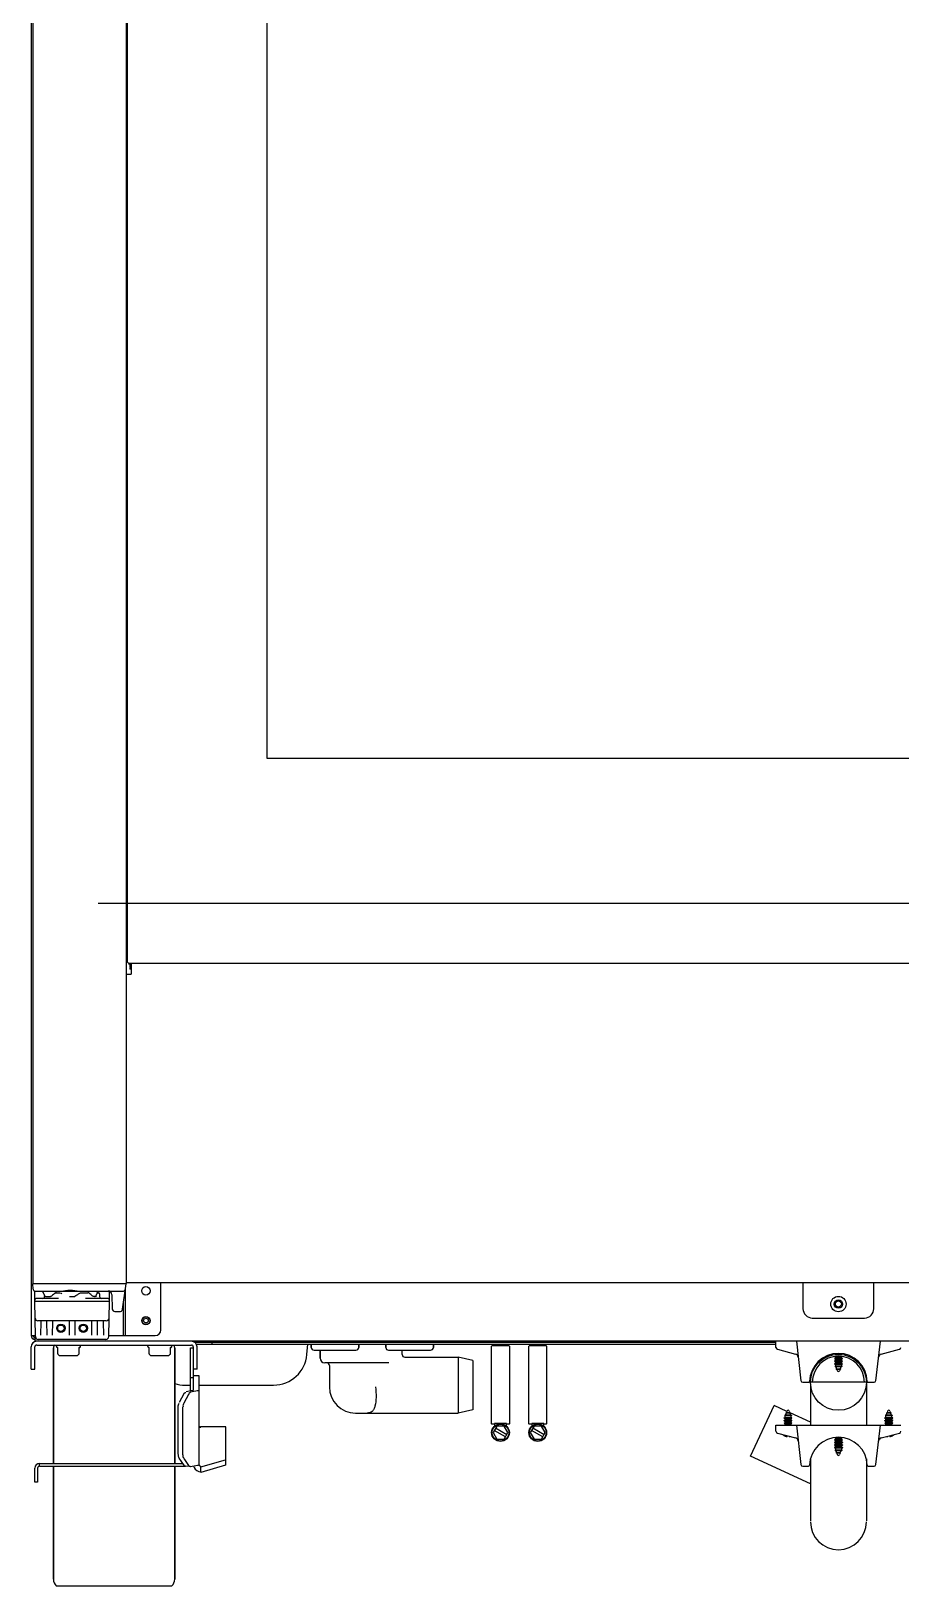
# Model space of a CAD drawing. Header units: millimetres. Extents: x 2355 to 9028, y 2010 to 7655.
# Drawn here: x 5884 to 6351, y 3891 to 4725 of the extents above; entities that cross this region are included whole.
import ezdxf

# ---------------------------------------------------------------- set-up
doc = ezdxf.new("R2010")
doc.units = ezdxf.units.MM
doc.header["$LTSCALE"] = 739.2
doc.layers.get('0').update_dxf_attribs({"linetype": 'CONTINUOUS'})
for name, color, linetype in [('02___PRT_ALL_AXES', 7, 'CONTINUOUS'), ('ASSI', 7, 'CONTINUOUS'), ('GEOM', 7, 'CONTINUOUS')]:
    doc.layers.add(name, color=color, linetype=linetype)

msp = doc.modelspace()

# ---------------------------------------------------------------- linework, layer by layer
at = {"color": 7, "linetype": 'Continuous'}
for p, q in [((5885.22, 5688.12), (5885.22, 4053.12)), ((5935.22, 5520.12), (5935.22, 4053.12)), ((6010.72, 5521.12), (6010.72, 4335.12)), ((6010.72, 4335.12), (6617.72, 4335.12)), ((5935.22, 4227.62), (5935.72, 4227.62)), ((5935.77, 4225.82), (5935.22, 4225.82)), ((5936.72, 4225.12), (5936.72, 4224.32)), ((5885.22, 4053.12), (5935.22, 4053.12)), ((5885.27, 4050.1), (5885.23, 4052.91)), ((5886.27, 4049.12), (5933.79, 4049.12)), ((5890.72, 4048.25), (5890.71, 4048.26)), ((5890.71, 4048.26), (5890.72, 4048.23)), ((5890.72, 4048.23), (5890.77, 4048.13)), ((5890.77, 4048.13), (5890.84, 4047.96)), ((5890.84, 4047.97), (5890.87, 4047.86)), ((5890.87, 4047.86), (5890.98, 4047.56)), ((5890.98, 4047.56), (5891.16, 4047.13)), ((5891.16, 4047.13), (5891.3, 4046.82)), ((5891.3, 4046.82), (5891.51, 4046.49)), ((5891.47, 4046.56), (5891.47, 4046.12)), ((5896.98, 4048.12), (5899.27, 4048.12)), ((5899.27, 4048.12), (5899.69, 4048.08)), ((5899.69, 4048.08), (5900.28, 4047.91)), ((5900.28, 4047.91), (5900.69, 4047.69)), ((5909.64, 4047.61), (5910.06, 4047.86)), ((5910.06, 4047.86), (5910.69, 4048.07)), ((5910.69, 4048.07), (5911.17, 4048.12)), ((5911.17, 4048.12), (5911.89, 4048.12)), ((5919.14, 4046.82), (5919.28, 4047.12)), ((5919.57, 4047.86), (5919.6, 4047.96)), ((5919.6, 4047.96), (5919.67, 4048.13)), ((5919.67, 4048.13), (5919.72, 4048.23)), ((5919.72, 4048.23), (5919.74, 4048.26)), ((5920.97, 4047.62), (5920.97, 4046.12)), ((5927.56, 4047.15), (5927.7, 4039.59)), ((5933.29, 4039.4), (5935.19, 4052.89)), ((6298.22, 4053.62), (6298.22, 4039.62)), ((6336.22, 4039.62), (6336.22, 4053.62)), ((5886.55, 4024.68), (5886.22, 4043.62)), ((5892.27, 4046.12), (5894.22, 4046.12)), ((5904.75, 4046.12), (5906.54, 4046.12)), ((5906.54, 4046.12), (5907.05, 4046.16)), ((5918.17, 4046.12), (5918.57, 4046.21)), ((5925.89, 4024.68), (5926.22, 4043.62)), ((5924.56, 4033.12), (5887.88, 4033.12)), ((5889.41, 4032.63), (5889.29, 4025.36)), ((5892.86, 4025.36), (5892.73, 4032.63)), ((5895.71, 4032.63), (5895.59, 4025.36)), ((5904.86, 4025.36), (5904.73, 4032.63)), ((5907.71, 4032.63), (5907.59, 4025.36)), ((5916.86, 4025.36), (5916.73, 4032.63)), ((5919.71, 4032.63), (5919.59, 4025.36)), ((5923.16, 4025.36), (5923.03, 4032.63)), ((5929.2, 4038.12), (5931.81, 4038.12)), ((6303.22, 4034.62), (6331.22, 4034.62)), ((5924.39, 4023.12), (5888.06, 4023.12)), ((5897.77, 4019.28), (5897.77, 4020.12)), ((5910.67, 4019.28), (5910.67, 4020.12)), ((5946.77, 4019.28), (5946.77, 4020.12)), ((5959.67, 4019.28), (5959.67, 4020.12)), ((6131.22, 3977.77), (6131.22, 4019.47)), ((6140.57, 4019.62), (6131.37, 4019.62)), ((6140.72, 4019.47), (6140.72, 3977.77)), ((6151.22, 3977.77), (6151.22, 4019.47)), ((6160.57, 4019.62), (6151.37, 4019.62)), ((6160.72, 4019.47), (6160.72, 3977.77)), ((6132.76, 3977.62), (6131.37, 3977.62)), ((6133.97, 3976.58), (6131.97, 3973.12)), ((6131.97, 3973.12), (6133.97, 3969.65)), ((6138.62, 3970.78), (6132.62, 3974.24)), ((6139.18, 3978), (6132.76, 3978)), ((6132.76, 3978), (6132.76, 3976.62)), ((6139.32, 3971.99), (6133.32, 3975.46)), ((6137.97, 3976.58), (6133.97, 3976.58)), ((6139.97, 3973.12), (6137.97, 3976.58)), ((6137.97, 3969.65), (6139.97, 3973.12)), ((6139.18, 3976.62), (6139.18, 3978)), ((6140.57, 3977.62), (6139.18, 3977.62)), ((6152.76, 3977.62), (6151.37, 3977.62)), ((6153.97, 3976.58), (6151.97, 3973.12)), ((6151.97, 3973.12), (6153.97, 3969.65)), ((6158.62, 3970.78), (6152.62, 3974.24)), ((6159.18, 3978), (6152.76, 3978)), ((6152.76, 3978), (6152.76, 3976.62)), ((6159.32, 3971.99), (6153.32, 3975.46)), ((6157.97, 3976.58), (6153.97, 3976.58)), ((6159.97, 3973.12), (6157.97, 3976.58)), ((6157.97, 3969.65), (6159.97, 3973.12)), ((6159.18, 3976.62), (6159.18, 3978)), ((6160.57, 3977.62), (6159.18, 3977.62)), ((6287.92, 3971.64), (6287.92, 3971.67)), ((6289.72, 3971.12), (6289.72, 3971.51)), ((6344.72, 3971.51), (6344.72, 3971.12)), ((6346.52, 3971.67), (6346.52, 3971.64)), ((6133.97, 3969.65), (6137.97, 3969.65)), ((6153.97, 3969.65), (6157.97, 3969.65)), ((6289.29, 3971.11), (6289.31, 3971.11)), ((6290.72, 3971.24), (6290.72, 3971.12)), ((6291.15, 3971.11), (6291.19, 3971.12)), ((6343.29, 3971.11), (6343.31, 3971.11)), ((6343.72, 3971.12), (6343.72, 3971.24)), ((6345.15, 3971.11), (6345.22, 3971.12))]:
    msp.add_line(p, q, dxfattribs=at)
at = {"color": 2}
msp.add_line((6705.72, 4257.12), (5920.22, 4257.12), dxfattribs=at)
at = {"linetype": 'Continuous'}
msp.add_line((5886.22, 4025.22), (5886.22, 4024.12), dxfattribs=at)
at = {"color": 7, "linetype": 'Continuous'}
for points in [[(5907.05, 4046.16), (5907.75, 4046.37), (5908.21, 4046.63)], [(5908.21, 4046.63), (5908.62, 4046.91), (5909.21, 4047.32), (5909.64, 4047.61)], [(5918.57, 4046.21), (5918.93, 4046.49), (5919.14, 4046.82)], [(5919.28, 4047.12), (5919.46, 4047.55), (5919.57, 4047.86)], [(5891.51, 4046.49), (5891.87, 4046.21), (5892.27, 4046.12)], [(5933.26, 4039.22), (5933.27, 4039.27), (5933.29, 4039.4)]]:
    msp.add_lwpolyline(points, dxfattribs=at)
for centre, radius in [((6135.97, 3973.12), 4.75), ((6135.97, 3973.12), 4.5), ((6155.97, 3973.12), 4.75), ((6155.97, 3973.12), 4.5)]:
    msp.add_circle(centre, radius, dxfattribs=at)
for centre, radius, start, end in [((5885.43, 4052.92), 0.2, 90.01942, 180.99966), ((5886.27, 4050.12), 1, 181, 270), ((5890.97, 4048.91), 0.5, 157.48891, 180), ((5890.97, 4048.62), 0.5, 181.90388, 243.23854), ((5919.47, 4048.62), 0.5, 296.76044, 358.096), ((5919.47, 4048.91), 0.5, 0, 22.50109), ((5925.56, 4047.12), 2, 1, 90.00026), ((5933.79, 4050.12), 1, 270.00261, 352.00036), ((5934.99, 4052.92), 0.2, 352, 90.00003), ((5929.2, 4039.62), 1.5, 181, 270), ((5931.81, 4039.62), 1.5, 270.00054, 335.8023), ((6303.22, 4039.62), 5, 180, 270), ((6331.22, 4039.62), 5, 270, 360), ((5887.88, 4034.62), 1.5, 181, 270), ((5889.91, 4032.62), 0.5, 90, 179.00001), ((5892.23, 4032.62), 0.5, 1, 90), ((5896.21, 4032.62), 0.5, 90, 179.00001), ((5904.23, 4032.62), 0.5, 1, 90), ((5908.21, 4032.62), 0.5, 90, 179.00001), ((5916.23, 4032.62), 0.5, 1, 90), ((5920.21, 4032.62), 0.5, 90, 179.00001), ((5922.53, 4032.62), 0.5, 1, 90), ((5924.56, 4034.62), 1.5, 270, 359), ((6131.37, 4019.47), 0.15, 90, 180), ((6140.57, 4019.47), 0.15, 0, 90), ((6151.37, 4019.47), 0.15, 90, 180), ((6160.57, 4019.47), 0.15, 0, 90), ((6131.37, 3977.77), 0.15, 180, 270), ((6140.57, 3977.77), 0.15, 270, 360), ((6151.37, 3977.77), 0.15, 180, 270), ((6160.57, 3977.77), 0.15, 270, 360), ((6290.42, 3975.74), 4.8, 228.37979, 238.62729), ((6290.41, 3975.72), 4.75, 238.46592, 241.0313), ((6290.41, 3975.72), 4.75, 241.03163, 241.99262), ((6290.41, 3975.72), 4.75, 241.99259, 243.31875), ((6290.4, 3975.71), 4.74, 243.3188, 244.45978), ((6290.4, 3975.71), 4.74, 244.45979, 245.42782), ((6344.04, 3975.71), 4.74, 294.57218, 295.5402), ((6344.04, 3975.71), 4.74, 295.54022, 296.6812), ((6344.04, 3975.72), 4.75, 296.68125, 298.00741), ((6344.04, 3975.72), 4.75, 298.00738, 298.96837), ((6344.04, 3975.72), 4.75, 298.9687, 301.53408), ((6344.02, 3975.74), 4.8, 301.37271, 311.62021), ((6290.4, 3975.71), 4.73, 245.4278, 246.68253), ((6290.4, 3975.7), 4.73, 246.68262, 247.45263), ((6290.39, 3975.7), 4.72, 247.45244, 248.99746), ((6290.39, 3975.69), 4.72, 248.99774, 249.4819), ((6290.39, 3975.68), 4.7, 249.48126, 251.53441), ((6290.38, 3975.66), 4.68, 251.53495, 252.62273), ((6290.38, 3975.64), 4.67, 252.62279, 253.60512), ((6290.37, 3975.61), 4.64, 253.60363, 255.68242), ((6289.48, 3973.11), 2.01, 262.72591, 264.7415), ((6289.47, 3973.08), 1.97, 265.39839, 266.78335), ((6289.47, 3973.07), 1.96, 266.78408, 267.62353), ((6289.47, 3973.06), 1.96, 267.62334, 268.84551), ((6289.47, 3973.06), 1.95, 268.84585, 270.92584), ((6289.47, 3973.06), 1.95, 270.92609, 271.9964), ((6289.47, 3973.06), 1.96, 271.9964, 273.02281), ((6289.47, 3973.07), 1.97, 273.02327, 274.28605), ((6289.47, 3973.09), 1.98, 274.28564, 275.13722), ((6289.47, 3973.11), 2.01, 275.14015, 277.27441), ((6290.98, 3973.11), 2.01, 262.72561, 264.85983), ((6290.97, 3973.09), 1.98, 264.86273, 265.7144), ((6290.97, 3973.08), 1.97, 265.71401, 266.97666), ((6290.97, 3973.06), 1.96, 266.97713, 268.00368), ((6290.97, 3973.06), 1.95, 268.00368, 269.07383), ((6290.97, 3973.06), 1.95, 269.07408, 271.15408), ((6290.97, 3973.06), 1.95, 271.15443, 272.37672), ((6290.97, 3973.07), 1.96, 272.37651, 273.21588), ((6290.97, 3973.08), 1.97, 273.21662, 274.60163), ((6290.97, 3973.09), 1.98, 274.60089, 275.25577), ((6343.47, 3973.1), 2, 263.77543, 264.74379), ((6343.47, 3973.08), 1.97, 265.39839, 266.78335), ((6343.47, 3973.07), 1.96, 266.78408, 267.62353), ((6343.47, 3973.06), 1.96, 267.62334, 268.84551), ((6343.47, 3973.06), 1.95, 268.84585, 270.92584), ((6343.47, 3973.06), 1.95, 270.92609, 271.9964), ((6343.47, 3973.06), 1.96, 271.9964, 273.02281), ((6343.47, 3973.07), 1.97, 273.02327, 274.28605), ((6343.47, 3973.09), 1.98, 274.28564, 275.13722), ((6343.47, 3973.11), 2.01, 275.14015, 277.27441), ((6344.98, 3973.11), 2.01, 262.72561, 264.85983), ((6344.97, 3973.09), 1.98, 264.86273, 265.7144), ((6344.97, 3973.08), 1.97, 265.71401, 266.97666), ((6344.97, 3973.06), 1.96, 266.97713, 268.00368), ((6344.97, 3973.06), 1.95, 268.00368, 269.07383), ((6344.97, 3973.06), 1.95, 269.07408, 271.15408), ((6344.97, 3973.06), 1.95, 271.15443, 272.37672), ((6344.97, 3973.07), 1.96, 272.37651, 273.21588), ((6344.97, 3973.08), 1.97, 273.21662, 274.60163), ((6344.97, 3973.09), 1.98, 274.60089, 275.25577), ((6344.08, 3975.61), 4.64, 284.31758, 286.39637), ((6344.07, 3975.64), 4.67, 286.39488, 287.37721), ((6344.06, 3975.66), 4.68, 287.37727, 288.46505), ((6344.06, 3975.68), 4.7, 288.46559, 290.51874), ((6344.05, 3975.69), 4.72, 290.5181, 291.00226), ((6344.05, 3975.7), 4.72, 291.00254, 292.54756), ((6344.05, 3975.7), 4.73, 292.54737, 293.31738), ((6344.04, 3975.71), 4.73, 293.31747, 294.5722)]:
    msp.add_arc(centre, radius, start, end, dxfattribs=at)
for centre, major_axis, start_param, end_param in [((5888.05, 4024.71), (-0.03, 1.59), -4.712389, -3.158029), ((5924.39, 4024.71), (0.03, 1.59), -3.125156, -1.570796)]:
    msp.add_ellipse(centre, major_axis=major_axis, ratio=0.941726, start_param=start_param, end_param=end_param, dxfattribs=at)
msp.add_open_spline([(5900.27, 4049.12), (5901.93, 4049.12), (5905.22, 4050.11), (5908.52, 4049.12), (5910.18, 4049.12)], degree=3, knots=[0, 0, 0, 0, 0.500004, 1, 1, 1, 1], dxfattribs=at)
at = {"layer": '02___PRT_ALL_AXES', "color": 7, "linetype": 'Continuous'}
for p, q in [((5890.47, 4048.62), (5890.47, 4048.91)), ((5919.97, 4048.62), (5919.97, 4048.91))]:
    msp.add_line(p, q, dxfattribs=at)
at = {"layer": 'ASSI', "color": 7, "linetype": 'Continuous'}
for p, q in [((6036.22, 4022.12), (6036.22, 4021.62)), ((6058.22, 4022.12), (6058.22, 4021.62)), ((6076.22, 4022.12), (6076.22, 4021.62)), ((6098.22, 4022.12), (6098.22, 4021.62)), ((5896.22, 3956.62), (5896.22, 4018.62)), ((5961.22, 3956.62), (5961.22, 4018.62)), ((6034.47, 4020.62), (6034.47, 4018.87)), ((6039.22, 4013.12), (6039.22, 4017.37)), ((6059.97, 4020.62), (6059.97, 4018.87)), ((6074.47, 4020.62), (6074.47, 4018.87)), ((6083.22, 4015.12), (6083.22, 4017.37)), ((6099.97, 4020.62), (6099.97, 4018.87)), ((6315.62, 4015.33), (6315.62, 4015.03)), ((6315.62, 4013.93), (6315.62, 4013.21)), ((6318.82, 4015.33), (6318.82, 4015.03)), ((6318.82, 4013.93), (6318.82, 4013.21)), ((6044.22, 4009.12), (6044.22, 3997.62)), ((6315.62, 4012.53), (6315.62, 4011.81)), ((6315.62, 4011.13), (6315.62, 4010.41)), ((6315.62, 4009.73), (6315.62, 4009.19)), ((6318.82, 4012.53), (6318.82, 4011.81)), ((6318.82, 4011.13), (6318.82, 4010.41)), ((6318.82, 4009.73), (6318.82, 4009.19)), ((6270.1, 3960.54), (6282.78, 3987.73)), ((6289.61, 3984.54), (6282.78, 3987.73)), ((6288.62, 3981.31), (6288.62, 3981.84)), ((6288.62, 3979.91), (6288.62, 3980.63)), ((6302.22, 3978.66), (6291.3, 3983.76)), ((6291.82, 3981.31), (6291.82, 3981.84)), ((6291.82, 3979.91), (6291.82, 3980.63)), ((6342.62, 3981.31), (6342.62, 3981.84)), ((6342.62, 3979.91), (6342.62, 3980.63)), ((6345.82, 3981.31), (6345.82, 3981.84)), ((6345.82, 3979.91), (6345.82, 3980.63)), ((6288.62, 3978.51), (6288.62, 3979.23)), ((6288.62, 3977.12), (6288.62, 3977.83)), ((6291.82, 3978.51), (6291.82, 3979.23)), ((6291.82, 3977.12), (6291.82, 3977.83)), ((6342.62, 3978.51), (6342.62, 3979.23)), ((6342.62, 3977.12), (6342.62, 3977.83)), ((6345.82, 3978.51), (6345.82, 3979.23)), ((6345.82, 3977.12), (6345.82, 3977.83)), ((6315.62, 3970.33), (6315.62, 3969.61)), ((6315.62, 3968.93), (6315.62, 3968.21)), ((6315.62, 3967.53), (6315.62, 3966.81)), ((6315.62, 3966.13), (6315.62, 3965.41)), ((6315.62, 3964.73), (6315.62, 3964.19)), ((6318.82, 3970.33), (6318.82, 3969.61)), ((6318.82, 3968.93), (6318.82, 3968.21)), ((6318.82, 3967.53), (6318.82, 3966.81)), ((6318.82, 3966.13), (6318.82, 3965.41)), ((6318.82, 3964.73), (6318.82, 3964.19)), ((5896.22, 3894.41), (5896.22, 3955.12)), ((5961.22, 3894.41), (5961.22, 3955.12)), ((6302.22, 3945.56), (6270.1, 3960.54)), ((5897.69, 3890.87), (5959.76, 3890.87))]:
    msp.add_line(p, q, dxfattribs=at)
for centre in [(5945.82, 4049.22), (6317.22, 4042.12), (5945.82, 4033.22)]:
    msp.add_circle(centre, 2.25, dxfattribs=at)
at = {"layer": 'ASSI', "linetype": 'Continuous'}
for centre, radius in [((6317.22, 4042.12), 1.65), ((5900.22, 4029.12), 1.75), ((5912.22, 4029.12), 1.75), ((5945.82, 4033.22), 2.1), ((5945.82, 4033.22), 1.25)]:
    msp.add_circle(centre, radius, dxfattribs=at)
at = {"layer": 'ASSI', "color": 7, "linetype": 'Continuous'}
for centre, radius, start, end in [((6290.42, 3975.74), 4.8, 228.17912, 238.62729), ((6344.02, 3975.74), 4.8, 301.37271, 311.82088), ((5901.22, 3894.41), 5, 180, 225), ((5956.22, 3894.41), 5, 315, 360)]:
    msp.add_arc(centre, radius, start, end, dxfattribs=at)
at = {"layer": 'GEOM', "color": 7, "linetype": 'Continuous'}
for p, q in [((5935.72, 5692.12), (5935.72, 4226.12)), ((5936.72, 4225.12), (6691.72, 4225.12)), ((5937.12, 4224.32), (5937.97, 4224.32)), ((5937.12, 4224.32), (5937.12, 4222.82)), ((5937.12, 4222.62), (5937.12, 4221.82)), ((5935.22, 4145.22), (5935.47, 4145.22)), ((5935.47, 4114.37), (5935.22, 4114.37)), ((5886.22, 4043.62), (5886.24, 4049.12)), ((5897.86, 4048.12), (5897.4, 4048.06)), ((5911.89, 4048.12), (5914.58, 4048.12)), ((5916.18, 4047.31), (5915.79, 4047.65)), ((5919.67, 4048.12), (5920.47, 4048.12)), ((5926.22, 4043.62), (5926.2, 4048.99)), ((5934.82, 4025.22), (5934.82, 4050.27)), ((5935.47, 4054.37), (5935.22, 4054.37)), ((5953.82, 4028.22), (5953.82, 4053.62)), ((5886.22, 4043.62), (5926.22, 4043.62)), ((5899, 4045.12), (5887.22, 4045.12)), ((5893.59, 4046.12), (5894.68, 4046.12)), ((5894.88, 4046.15), (5894.68, 4046.12)), ((5895.19, 4046.31), (5894.88, 4046.15)), ((5895.39, 4046.48), (5895.19, 4046.31)), ((5904.97, 4046.12), (5907.7, 4046.12)), ((5925.22, 4045.12), (5913.44, 4045.12)), ((5917.24, 4046.32), (5917.05, 4046.48)), ((5919.23, 4046.12), (5917.76, 4046.12)), ((5933.82, 4025.22), (5950.82, 4025.22)), ((5971.78, 4021.62), (6283.72, 4021.62)), ((5981.22, 4021.62), (5981.22, 4020.62)), ((6283.72, 4018.88), (6283.72, 4022.12)), ((6294.72, 4022.12), (6297.12, 4001)), ((6337.32, 4001), (6339.72, 4022.12)), ((5886.22, 4007.12), (5886.22, 4019.12)), ((5887.22, 4020.12), (5970.22, 4020.12)), ((5896.22, 4018.62), (5896.22, 3956.62)), ((5897.77, 4019.28), (5897.77, 4020.12)), ((5898.45, 4018.72), (5898.46, 4018.71)), ((5898.53, 4015.34), (5898.53, 4018.46)), ((5899.28, 4014.49), (5898.6, 4015.17)), ((5908.99, 4014.42), (5899.45, 4014.42)), ((5909.17, 4014.49), (5909.84, 4015.17)), ((5909.92, 4015.34), (5909.92, 4018.46)), ((5910.18, 4018.9), (5910.21, 4018.92)), ((5910.21, 4018.92), (5910.23, 4018.92)), ((5910.23, 4018.92), (5910.52, 4019.05)), ((5910.67, 4019.28), (5910.67, 4020.12)), ((5946.77, 4019.28), (5946.77, 4020.12)), ((5947.45, 4018.72), (5947.46, 4018.71)), ((5947.53, 4015.34), (5947.53, 4018.46)), ((5948.28, 4014.49), (5947.6, 4015.17)), ((5957.99, 4014.42), (5948.45, 4014.42)), ((5958.17, 4014.49), (5958.84, 4015.17)), ((5958.92, 4015.34), (5958.92, 4018.46)), ((5959.18, 4018.9), (5959.21, 4018.92)), ((5959.21, 4018.92), (5959.23, 4018.92)), ((5959.23, 4018.92), (5959.52, 4019.05)), ((5959.67, 4019.28), (5959.67, 4020.12)), ((5961.22, 4018.62), (5961.22, 3956.62)), ((5969.72, 4018.62), (5971.22, 4018.62)), ((5969.72, 3995.45), (5969.72, 4018.62)), ((5971.22, 4019.12), (5971.22, 4017.74)), ((6032.16, 4015.05), (6032.65, 4020.62)), ((6034.47, 4018.87), (6034.47, 4020.62)), ((6035.97, 4017.37), (6058.47, 4017.37)), ((6039.22, 4017.37), (6039.22, 4013.12)), ((6059.97, 4018.87), (6059.97, 4020.62)), ((6074.47, 4018.87), (6074.47, 4020.62)), ((6075.97, 4017.37), (6098.47, 4017.37)), ((6083.22, 4015.12), (6083.22, 4017.37)), ((6084.72, 4013.62), (6113.22, 4013.62)), ((6099.97, 4018.87), (6099.97, 4020.62)), ((6121.22, 4011.87), (6113.22, 4013.62)), ((6113.22, 4013.62), (6113.22, 3983.62)), ((6284.46, 4017.92), (6294.22, 4015.3)), ((6315.62, 4013.21), (6315.12, 4012.92)), ((6315.32, 4015.5), (6315.62, 4015.33)), ((6318.82, 4015.33), (6315.62, 4015.33)), ((6318.82, 4013.93), (6315.62, 4013.93)), ((6318.82, 4013.21), (6315.62, 4013.21)), ((6319.12, 4015.5), (6318.82, 4015.33)), ((6318.82, 4013.21), (6319.32, 4012.92)), ((6340.22, 4015.3), (6349.98, 4017.92)), ((5884.22, 4007.12), (5886.22, 4007.12)), ((5973.22, 4007.12), (5971.22, 4007.12)), ((6076, 4010.62), (6041.72, 4010.62)), ((6121.22, 4011.87), (6121.22, 3985.37)), ((6315.12, 4012.92), (6319.32, 4012.92)), ((6315.12, 4012.92), (6315.12, 4012.82)), ((6315.12, 4012.82), (6319.32, 4012.82)), ((6315.12, 4012.82), (6315.62, 4012.53)), ((6315.62, 4011.81), (6315.12, 4011.52)), ((6315.12, 4011.52), (6319.32, 4011.52)), ((6315.12, 4011.52), (6315.12, 4011.42)), ((6315.12, 4011.42), (6319.32, 4011.42)), ((6315.12, 4011.42), (6315.62, 4011.13)), ((6315.62, 4010.41), (6315.12, 4010.12)), ((6315.12, 4010.12), (6319.32, 4010.12)), ((6315.12, 4010.12), (6315.12, 4010.02)), ((6315.12, 4010.02), (6319.32, 4010.02)), ((6315.12, 4010.02), (6315.62, 4009.73)), ((6315.69, 4008.88), (6315.42, 4008.72)), ((6315.42, 4008.72), (6319.03, 4008.72)), ((6315.42, 4008.72), (6315.42, 4008.62)), ((6315.42, 4008.62), (6319.03, 4008.62)), ((6315.88, 4008.35), (6315.42, 4008.62)), ((6318.82, 4012.53), (6315.62, 4012.53)), ((6318.82, 4011.81), (6315.62, 4011.81)), ((6318.82, 4011.13), (6315.62, 4011.13)), ((6318.82, 4010.41), (6315.62, 4010.41)), ((6318.82, 4009.73), (6315.62, 4009.73)), ((6315.62, 4009.19), (6315.67, 4008.94)), ((6315.67, 4008.94), (6315.69, 4008.88)), ((6315.69, 4008.88), (6318.75, 4008.88)), ((6318.56, 4008.35), (6315.88, 4008.35)), ((6315.88, 4008.35), (6316.22, 4007.43)), ((6316.22, 4007.43), (6316.03, 4007.32)), ((6316.03, 4007.32), (6318.42, 4007.32)), ((6316.03, 4007.32), (6316.03, 4007.22)), ((6316.03, 4007.22), (6318.42, 4007.22)), ((6316.36, 4007.02), (6316.03, 4007.22)), ((6316.22, 4007.43), (6318.23, 4007.43)), ((6318.08, 4007.02), (6316.36, 4007.02)), ((6316.36, 4007.02), (6316.61, 4006.34)), ((6318.08, 4007.02), (6317.83, 4006.34)), ((6318.42, 4007.22), (6318.08, 4007.02)), ((6318.56, 4008.35), (6318.23, 4007.43)), ((6318.42, 4007.32), (6318.23, 4007.43)), ((6318.42, 4007.32), (6318.42, 4007.22)), ((6319.03, 4008.62), (6318.56, 4008.35)), ((6318.78, 4008.94), (6318.75, 4008.88)), ((6319.03, 4008.72), (6318.75, 4008.88)), ((6318.82, 4009.19), (6318.78, 4008.94)), ((6319.32, 4012.82), (6318.82, 4012.53)), ((6318.82, 4011.81), (6319.32, 4011.52)), ((6319.32, 4011.42), (6318.82, 4011.13)), ((6318.82, 4010.41), (6319.32, 4010.12)), ((6319.32, 4010.02), (6318.82, 4009.73)), ((6319.03, 4008.72), (6319.03, 4008.62)), ((6319.32, 4012.92), (6319.32, 4012.82)), ((6319.32, 4011.52), (6319.32, 4011.42)), ((6319.32, 4010.12), (6319.32, 4010.02)), ((5966.77, 3998.62), (5969.72, 3998.62)), ((5969.72, 4002.62), (5971.22, 4002.62)), ((5971.22, 4003.74), (5974.22, 4003.74)), ((5974.22, 4003.74), (5974.22, 3955.91)), ((5974.22, 3998.62), (6014.23, 3998.62)), ((6298.11, 4000.12), (6301.23, 4000.12)), ((6332.22, 4000.12), (6302.22, 4000.12)), ((6302.22, 3999.19), (6302.22, 3977.12)), ((6332.22, 3999.19), (6332.22, 3977.12)), ((6333.21, 4000.12), (6336.33, 4000.12)), ((5968.56, 3993.66), (5966.12, 3988.98)), ((5973.5, 3995.47), (5969.77, 3994.76)), ((5965.62, 3961.27), (5965.62, 3986.79)), ((6058.22, 3983.62), (6113.22, 3983.62)), ((6064.22, 3983.62), (6064.23, 3983.62)), ((6121.22, 3985.37), (6113.22, 3983.62)), ((6288.12, 3981.02), (6288.62, 3981.31)), ((6288.12, 3981.02), (6292.32, 3981.02)), ((6288.12, 3980.92), (6288.12, 3981.02)), ((6288.12, 3980.92), (6292.32, 3980.92)), ((6288.62, 3980.63), (6288.12, 3980.92)), ((6288.12, 3979.62), (6288.62, 3979.91)), ((6288.88, 3982.69), (6288.42, 3982.42)), ((6292.03, 3982.42), (6288.42, 3982.42)), ((6288.42, 3982.42), (6288.42, 3982.32)), ((6292.03, 3982.32), (6288.42, 3982.32)), ((6288.69, 3982.16), (6288.42, 3982.32)), ((6288.62, 3981.84), (6288.67, 3982.1)), ((6288.62, 3981.31), (6291.82, 3981.31)), ((6288.62, 3980.63), (6291.82, 3980.63)), ((6288.62, 3979.91), (6291.82, 3979.91)), ((6288.69, 3982.16), (6288.67, 3982.1)), ((6291.75, 3982.16), (6288.69, 3982.16)), ((6289.22, 3983.61), (6288.88, 3982.69)), ((6288.88, 3982.69), (6291.56, 3982.69)), ((6289.36, 3984.01), (6289.03, 3983.82)), ((6291.42, 3983.82), (6289.03, 3983.82)), ((6289.03, 3983.82), (6289.03, 3983.72)), ((6291.42, 3983.72), (6289.03, 3983.72)), ((6289.22, 3983.61), (6289.03, 3983.72)), ((6291.23, 3983.61), (6289.22, 3983.61)), ((6289.61, 3984.69), (6289.36, 3984.01)), ((6289.36, 3984.01), (6291.08, 3984.01)), ((6290.83, 3984.69), (6291.08, 3984.01)), ((6291.42, 3983.82), (6291.08, 3984.01)), ((6291.42, 3983.72), (6291.23, 3983.61)), ((6291.23, 3983.61), (6291.56, 3982.69)), ((6291.42, 3983.82), (6291.42, 3983.72)), ((6292.03, 3982.42), (6291.56, 3982.69)), ((6292.03, 3982.32), (6291.75, 3982.16)), ((6291.75, 3982.16), (6291.78, 3982.1)), ((6291.82, 3981.84), (6291.78, 3982.1)), ((6292.32, 3981.02), (6291.82, 3981.31)), ((6291.82, 3980.63), (6292.32, 3980.92)), ((6292.32, 3979.62), (6291.82, 3979.91)), ((6292.03, 3982.42), (6292.03, 3982.32)), ((6292.32, 3980.92), (6292.32, 3981.02)), ((6342.12, 3981.02), (6342.62, 3981.31)), ((6342.12, 3981.02), (6346.32, 3981.02)), ((6342.12, 3980.92), (6342.12, 3981.02)), ((6342.12, 3980.92), (6346.32, 3980.92)), ((6342.62, 3980.63), (6342.12, 3980.92)), ((6342.12, 3979.62), (6342.62, 3979.91)), ((6342.88, 3982.69), (6342.42, 3982.42)), ((6346.03, 3982.42), (6342.42, 3982.42)), ((6342.42, 3982.42), (6342.42, 3982.32)), ((6346.03, 3982.32), (6342.42, 3982.32)), ((6342.69, 3982.16), (6342.42, 3982.32)), ((6342.62, 3981.84), (6342.67, 3982.1)), ((6342.62, 3981.31), (6345.82, 3981.31)), ((6342.62, 3980.63), (6345.82, 3980.63)), ((6342.62, 3979.91), (6345.82, 3979.91)), ((6342.69, 3982.16), (6342.67, 3982.1)), ((6345.75, 3982.16), (6342.69, 3982.16)), ((6343.22, 3983.61), (6342.88, 3982.69)), ((6342.88, 3982.69), (6345.56, 3982.69)), ((6343.36, 3984.01), (6343.03, 3983.82)), ((6345.42, 3983.82), (6343.03, 3983.82)), ((6343.03, 3983.82), (6343.03, 3983.72)), ((6345.42, 3983.72), (6343.03, 3983.72)), ((6343.22, 3983.61), (6343.03, 3983.72)), ((6345.23, 3983.61), (6343.22, 3983.61)), ((6343.61, 3984.69), (6343.36, 3984.01)), ((6343.36, 3984.01), (6345.08, 3984.01)), ((6344.83, 3984.69), (6345.08, 3984.01)), ((6345.42, 3983.82), (6345.08, 3984.01)), ((6345.42, 3983.72), (6345.23, 3983.61)), ((6345.23, 3983.61), (6345.56, 3982.69)), ((6345.42, 3983.82), (6345.42, 3983.72)), ((6346.03, 3982.42), (6345.56, 3982.69)), ((6346.03, 3982.32), (6345.75, 3982.16)), ((6345.75, 3982.16), (6345.78, 3982.1)), ((6345.82, 3981.84), (6345.78, 3982.1)), ((6346.32, 3981.02), (6345.82, 3981.31)), ((6345.82, 3980.63), (6346.32, 3980.92)), ((6346.32, 3979.62), (6345.82, 3979.91)), ((6346.03, 3982.42), (6346.03, 3982.32)), ((6346.32, 3980.92), (6346.32, 3981.02)), ((5974.49, 3976.47), (5974.61, 3976.35)), ((5974.53, 3976.51), (5974.61, 3976.42)), ((5974.61, 3976.42), (5974.8, 3976.31)), ((5974.61, 3976.35), (5974.8, 3976.24)), ((5974.61, 3976.14), (5975.22, 3976.14)), ((5974.8, 3976.31), (5975, 3976.24)), ((5974.8, 3976.24), (5975, 3976.17)), ((5975, 3976.24), (5975.22, 3976.21)), ((5975, 3976.17), (5975.22, 3976.14)), ((5988.72, 3976.21), (5975.22, 3976.21)), ((5988.72, 3955.75), (5988.72, 3976.21)), ((6283.72, 3977.12), (6350.72, 3977.12)), ((6283.72, 3973.88), (6283.72, 3977.12)), ((6284.46, 3972.92), (6294.22, 3970.3)), ((6288.12, 3979.62), (6292.32, 3979.62)), ((6288.12, 3979.52), (6288.12, 3979.62)), ((6288.12, 3979.52), (6292.32, 3979.52)), ((6288.62, 3979.23), (6288.12, 3979.52)), ((6288.12, 3978.22), (6288.62, 3978.51)), ((6288.12, 3978.22), (6292.32, 3978.22)), ((6288.12, 3978.12), (6288.12, 3978.22)), ((6288.12, 3978.12), (6292.32, 3978.12)), ((6288.62, 3977.83), (6288.12, 3978.12)), ((6288.62, 3979.23), (6291.82, 3979.23)), ((6288.62, 3978.51), (6291.82, 3978.51)), ((6288.62, 3977.83), (6291.82, 3977.83)), ((6291.82, 3979.23), (6292.32, 3979.52)), ((6292.32, 3978.22), (6291.82, 3978.51)), ((6291.82, 3977.83), (6292.32, 3978.12)), ((6292.32, 3979.52), (6292.32, 3979.62)), ((6292.32, 3978.12), (6292.32, 3978.22)), ((6294.72, 3977.12), (6297.12, 3956)), ((6337.32, 3956), (6339.72, 3977.12)), ((6340.22, 3970.3), (6349.98, 3972.92)), ((6342.12, 3979.62), (6346.32, 3979.62)), ((6342.12, 3979.52), (6342.12, 3979.62)), ((6342.12, 3979.52), (6346.32, 3979.52)), ((6342.62, 3979.23), (6342.12, 3979.52)), ((6342.12, 3978.22), (6342.62, 3978.51)), ((6342.12, 3978.22), (6346.32, 3978.22)), ((6342.12, 3978.12), (6342.12, 3978.22)), ((6342.12, 3978.12), (6346.32, 3978.12)), ((6342.62, 3977.83), (6342.12, 3978.12)), ((6342.62, 3979.23), (6345.82, 3979.23)), ((6342.62, 3978.51), (6345.82, 3978.51)), ((6342.62, 3977.83), (6345.82, 3977.83)), ((6345.82, 3979.23), (6346.32, 3979.52)), ((6346.32, 3978.22), (6345.82, 3978.51)), ((6345.82, 3977.83), (6346.32, 3978.12)), ((6346.32, 3979.52), (6346.32, 3979.62)), ((6346.32, 3978.12), (6346.32, 3978.22)), ((6315.62, 3969.61), (6315.12, 3969.32)), ((6315.12, 3969.32), (6319.32, 3969.32)), ((6315.12, 3969.32), (6315.12, 3969.22)), ((6315.12, 3969.22), (6319.32, 3969.22)), ((6315.12, 3969.22), (6315.62, 3968.93)), ((6315.62, 3968.21), (6315.12, 3967.92)), ((6315.12, 3967.92), (6319.32, 3967.92)), ((6315.12, 3967.92), (6315.12, 3967.82)), ((6315.12, 3967.82), (6319.32, 3967.82)), ((6315.12, 3967.82), (6315.62, 3967.53)), ((6315.62, 3966.81), (6315.12, 3966.52)), ((6315.12, 3966.52), (6319.32, 3966.52)), ((6315.12, 3966.52), (6315.12, 3966.42)), ((6315.12, 3966.42), (6319.32, 3966.42)), ((6315.12, 3966.42), (6315.62, 3966.13)), ((6315.62, 3965.41), (6315.12, 3965.12)), ((6315.12, 3965.12), (6319.32, 3965.12)), ((6315.12, 3965.12), (6315.12, 3965.02)), ((6315.12, 3965.02), (6319.32, 3965.02)), ((6315.12, 3965.02), (6315.62, 3964.73)), ((6315.32, 3970.5), (6315.62, 3970.33)), ((6315.69, 3963.88), (6315.42, 3963.72)), ((6315.42, 3963.72), (6319.03, 3963.72)), ((6315.42, 3963.72), (6315.42, 3963.62)), ((6315.42, 3963.62), (6319.03, 3963.62)), ((6315.88, 3963.35), (6315.42, 3963.62)), ((6318.82, 3970.33), (6315.62, 3970.33)), ((6318.82, 3969.61), (6315.62, 3969.61)), ((6318.82, 3968.93), (6315.62, 3968.93)), ((6318.82, 3968.21), (6315.62, 3968.21)), ((6318.82, 3967.53), (6315.62, 3967.53)), ((6318.82, 3966.81), (6315.62, 3966.81)), ((6318.82, 3966.13), (6315.62, 3966.13)), ((6318.82, 3965.41), (6315.62, 3965.41)), ((6318.82, 3964.73), (6315.62, 3964.73)), ((6315.62, 3964.19), (6315.67, 3963.94)), ((6315.67, 3963.94), (6315.69, 3963.88)), ((6315.69, 3963.88), (6318.75, 3963.88)), ((6318.56, 3963.35), (6315.88, 3963.35)), ((6315.88, 3963.35), (6316.22, 3962.43)), ((6318.56, 3963.35), (6318.23, 3962.43)), ((6319.03, 3963.62), (6318.56, 3963.35)), ((6318.78, 3963.94), (6318.75, 3963.88)), ((6319.03, 3963.72), (6318.75, 3963.88)), ((6318.82, 3964.19), (6318.78, 3963.94)), ((6319.12, 3970.5), (6318.82, 3970.33)), ((6318.82, 3969.61), (6319.32, 3969.32)), ((6319.32, 3969.22), (6318.82, 3968.93)), ((6318.82, 3968.21), (6319.32, 3967.92)), ((6319.32, 3967.82), (6318.82, 3967.53)), ((6318.82, 3966.81), (6319.32, 3966.52)), ((6319.32, 3966.42), (6318.82, 3966.13)), ((6318.82, 3965.41), (6319.32, 3965.12)), ((6319.32, 3965.02), (6318.82, 3964.73)), ((6319.03, 3963.72), (6319.03, 3963.62)), ((6319.32, 3969.32), (6319.32, 3969.22)), ((6319.32, 3967.92), (6319.32, 3967.82)), ((6319.32, 3966.52), (6319.32, 3966.42)), ((6319.32, 3965.12), (6319.32, 3965.02)), ((5888.72, 3956.62), (5965.54, 3956.62)), ((5888.72, 3955.12), (5888.72, 3956.62)), ((5896.22, 3955.12), (5896.22, 3894.41)), ((5961.22, 3955.12), (5961.22, 3894.41)), ((5966.12, 3959.26), (5968.56, 3955.52)), ((5966.22, 3955.62), (5966.22, 3955.12)), ((5969.49, 3954.87), (5967.03, 3955.1)), ((5969.49, 3954.87), (5969.77, 3954.89)), ((5969.77, 3954.89), (5973.5, 3955.6)), ((5975.22, 3954.75), (5988.44, 3958.55)), ((5975.22, 3951.78), (5975.22, 3955.08)), ((6298.11, 3955.12), (6301.23, 3955.12)), ((6302.22, 3959.02), (6302.22, 3925.76)), ((6316.22, 3962.43), (6316.03, 3962.32)), ((6316.03, 3962.32), (6318.42, 3962.32)), ((6316.03, 3962.32), (6316.03, 3962.22)), ((6316.03, 3962.22), (6318.42, 3962.22)), ((6316.36, 3962.02), (6316.03, 3962.22)), ((6316.22, 3962.43), (6318.23, 3962.43)), ((6318.08, 3962.02), (6316.36, 3962.02)), ((6316.36, 3962.02), (6316.61, 3961.34)), ((6318.08, 3962.02), (6317.83, 3961.34)), ((6318.42, 3962.22), (6318.08, 3962.02)), ((6318.42, 3962.32), (6318.23, 3962.43)), ((6318.42, 3962.32), (6318.42, 3962.22)), ((6332.22, 3958.97), (6332.22, 3925.76)), ((6333.21, 3955.12), (6336.33, 3955.12)), ((5886.22, 3946.62), (5886.22, 3954.12)), ((5887.72, 3946.62), (5886.22, 3946.62))]:
    msp.add_line(p, q, dxfattribs=at)
at = {"layer": 'GEOM', "linetype": 'Continuous'}
for p, q in [((5884.22, 5687.52), (5884.22, 4025.22)), ((5937.97, 4222.82), (5937.12, 4222.82)), ((5937.97, 4221.82), (5937.12, 4221.82)), ((5937.97, 4225.12), (5937.97, 4219.12)), ((5935.47, 4219.12), (5937.97, 4219.12)), ((5935.47, 4053.62), (5935.47, 4219.12)), ((5935.47, 4053.62), (6692.97, 4053.62)), ((5933.82, 4025.22), (5933.82, 4043.16)), ((5884.22, 4025.22), (5886.54, 4025.22)), ((5886.22, 4025.12), (5885.22, 4025.12)), ((5886.22, 4024.12), (5886.22, 4022.12)), ((6748.22, 4022.12), (5886.22, 4022.12)), ((5925.9, 4025.22), (5933.82, 4025.22)), ((5884.22, 4007.12), (5884.22, 4019.12)), ((5971.22, 4017.74), (5971.22, 3995.78)), ((5972.76, 4020.62), (6283.72, 4020.62)), ((5973.22, 4007.12), (5973.22, 4019.12)), ((5966.1, 3993.89), (5963.66, 3989.22)), ((5971.04, 3995.7), (5967.31, 3994.99)), ((5963.16, 3961.5), (5963.16, 3987.02)), ((5888.72, 3955.12), (5967.03, 3955.12)), ((5966.1, 3955.76), (5963.66, 3959.49)), ((5988.44, 3955.58), (5975.22, 3951.78)), ((5887.72, 3954.12), (5887.72, 3946.62))]:
    msp.add_line(p, q, dxfattribs=at)
at = {"layer": 'GEOM', "color": 7, "linetype": 'Continuous'}
for points in [[(5896.65, 4047.65), (5896.25, 4047.3), (5895.75, 4046.83), (5895.39, 4046.48)], [(5897.4, 4048.06), (5896.92, 4047.85), (5896.65, 4047.65)], [(5915.79, 4047.65), (5915.52, 4047.85), (5915.06, 4048.05), (5914.58, 4048.12)], [(5917.05, 4046.48), (5916.68, 4046.84), (5916.18, 4047.31)], [(5917.76, 4046.12), (5917.56, 4046.15), (5917.24, 4046.32)], [(5897.92, 4019.05), (5898.23, 4018.92), (5898.25, 4018.91), (5898.27, 4018.9), (5898.29, 4018.88), (5898.32, 4018.87), (5898.34, 4018.85), (5898.36, 4018.84), (5898.38, 4018.82)], [(5898.25, 4018.91), (5898.27, 4018.9), (5898.29, 4018.89), (5898.31, 4018.87), (5898.33, 4018.86), (5898.35, 4018.84), (5898.37, 4018.83), (5898.39, 4018.81), (5898.4, 4018.79), (5898.42, 4018.77), (5898.44, 4018.74)], [(5898.38, 4018.82), (5898.4, 4018.79), (5898.42, 4018.77), (5898.44, 4018.75), (5898.45, 4018.72)], [(5909.98, 4018.71), (5910.01, 4018.75), (5910.03, 4018.78), (5910.05, 4018.8)], [(5910, 4018.74), (5910.02, 4018.76), (5910.04, 4018.79), (5910.06, 4018.81), (5910.09, 4018.84), (5910.11, 4018.86), (5910.14, 4018.88), (5910.16, 4018.89), (5910.19, 4018.9), (5910.21, 4018.92)], [(5910.05, 4018.8), (5910.08, 4018.83), (5910.11, 4018.85), (5910.13, 4018.87), (5910.16, 4018.89), (5910.18, 4018.9)], [(5946.92, 4019.05), (5947.23, 4018.92), (5947.25, 4018.91), (5947.27, 4018.9), (5947.29, 4018.88), (5947.32, 4018.87), (5947.34, 4018.85), (5947.36, 4018.84), (5947.38, 4018.82)], [(5947.25, 4018.91), (5947.27, 4018.9), (5947.29, 4018.89), (5947.31, 4018.87), (5947.33, 4018.86), (5947.35, 4018.84), (5947.37, 4018.83), (5947.39, 4018.81), (5947.4, 4018.79), (5947.42, 4018.77), (5947.44, 4018.74)], [(5947.38, 4018.82), (5947.4, 4018.79), (5947.42, 4018.77), (5947.44, 4018.75), (5947.45, 4018.72)], [(5958.98, 4018.71), (5959.01, 4018.75), (5959.03, 4018.78), (5959.05, 4018.8)], [(5959, 4018.74), (5959.02, 4018.76), (5959.04, 4018.79), (5959.06, 4018.81), (5959.09, 4018.84), (5959.11, 4018.86), (5959.14, 4018.88), (5959.16, 4018.89), (5959.19, 4018.9), (5959.21, 4018.92)], [(5959.05, 4018.8), (5959.08, 4018.83), (5959.11, 4018.85), (5959.13, 4018.87), (5959.16, 4018.89), (5959.18, 4018.9)]]:
    msp.add_lwpolyline(points, dxfattribs=at)
at = {"layer": 'GEOM', "linetype": 'Continuous'}
msp.add_lwpolyline([(5971.22, 3995.78), (5971.2, 3995.75), (5971.14, 3995.73), (5971.04, 3995.7)], dxfattribs=at)
at = {"layer": 'GEOM', "color": 7, "linetype": 'Continuous'}
for centre, radius in [((6317.22, 4042.12), 4.12), ((5900.22, 4029.12), 2.25), ((5912.22, 4029.12), 2.25), ((6317.22, 4000.12), 15)]:
    msp.add_circle(centre, radius, dxfattribs=at)
for centre, radius, start, end in [((5936.72, 4226.12), 1, 180, 270), ((5920.47, 4047.62), 0.5, 0, 89.99968), ((5887.22, 4044.12), 1, 90, 179.8), ((5890.47, 4046.12), 1, 270.00009, 360), ((5921.97, 4046.12), 1, 180, 269.99987), ((5925.22, 4044.12), 1, 0.2, 90), ((5886.22, 4025.22), 1, 180, 270), ((5950.82, 4028.22), 3, 270, 360), ((5887.22, 4019.12), 1, 90, 180), ((5898.22, 4018.62), 2, 130.80177, 180), ((5898.02, 4019.28), 0.25, 180, 246.10787), ((5904.22, 4033.28), 15.56, 246.10787, 247.30286), ((5898.03, 4018.46), 0.5, 0.00103, 67.30591), ((5898.78, 4015.34), 0.25, 179.99982, 224.99973), ((5899.45, 4014.67), 0.25, 225, 270), ((5908.99, 4014.67), 0.25, 270, 315), ((5909.67, 4015.34), 0.25, 315.00027, 0.00018), ((5910.42, 4018.46), 0.5, 112.69409, 179.99897), ((5910.42, 4019.28), 0.25, 293.89213, 360), ((5947.02, 4019.28), 0.25, 180, 246.10787), ((5953.22, 4033.28), 15.56, 246.10787, 247.30286), ((5947.03, 4018.46), 0.5, 0.00103, 67.30591), ((5947.78, 4015.34), 0.25, 179.99982, 224.99973), ((5948.45, 4014.67), 0.25, 225, 270), ((5957.99, 4014.67), 0.25, 270, 315), ((5958.67, 4015.34), 0.25, 315.00027, 0.00018), ((5959.42, 4018.46), 0.5, 112.69409, 179.99897), ((5959.42, 4019.28), 0.25, 293.89213, 360), ((5959.22, 4018.62), 2, 0, 49.19823), ((5970.22, 4019.12), 1, 0, 90), ((6014.23, 4016.62), 18, 269.99758, 355.00283), ((6035.97, 4018.87), 1.5, 180, 270), ((6058.47, 4018.87), 1.5, 270, 360), ((6075.97, 4018.87), 1.5, 180, 270), ((6084.72, 4015.12), 1.5, 179.9997, 270.00025), ((6098.47, 4018.87), 1.5, 270, 360), ((6284.72, 4018.88), 1, 180, 255), ((6293.7, 4013.37), 2, 6.48182, 74.99954), ((6317.22, 4000.12), 15.5, 1.79078, 178.20922), ((6317.22, 4000.12), 14, 0, 180), ((6340.74, 4013.37), 2, 105.00046, 173.51818), ((6349.72, 4018.88), 1, 285, 360), ((6041.72, 4013.12), 2.5, 180, 270), ((6042.72, 4009.12), 1.5, 0, 90), ((6316.37, 4009.19), 0.75, 180, 200), ((6317.22, 4006.57), 0.65, 200, 340), ((5966.77, 4016.62), 18, 252.0458, 270.00229), ((6058.22, 3997.62), 14, 180, 270), ((6298.11, 4001.12), 1, 186.48307, 270), ((6301.23, 4000.62), 0.5, 270, 358.20922), ((6333.21, 4000.62), 0.5, 181.79078, 270), ((6336.33, 4001.12), 1, 270, 353.51693), ((6064.23, 3995.6), 11.98, 269.97266, 271.1428), ((6290.22, 3984.47), 0.65, 20, 160), ((6291.07, 3981.84), 0.75, 0, 20), ((6344.22, 3984.47), 0.65, 20, 160), ((6345.07, 3981.84), 0.75, 0, 20), ((6284.72, 3973.88), 1, 180, 255), ((6349.72, 3973.88), 1, 285, 360), ((6293.7, 3968.37), 2, 6.48182, 74.99954), ((6317.22, 3955.12), 15.5, 1.79078, 178.20922), ((6316.37, 3964.19), 0.75, 180, 200), ((6340.74, 3968.37), 2, 105.00046, 173.51818), ((5888.72, 3954.12), 2.5, 90, 180), ((6298.11, 3956.12), 1, 186.48307, 270), ((6301.23, 3955.62), 0.5, 270, 358.20922), ((6317.22, 3961.57), 0.65, 200, 340), ((6333.21, 3955.62), 0.5, 181.79078, 270), ((6336.33, 3956.12), 1, 270, 353.51693), ((6317.22, 3925.28), 15, 180, 360)]:
    msp.add_arc(centre, radius, start, end, dxfattribs=at)
at = {"layer": 'GEOM', "linetype": 'Continuous'}
for centre, radius, start, end in [((5886.22, 4025.22), 2, 180, 270), ((5886.22, 4025.12), 2, 180, 270), ((5887.22, 4019.12), 3, 90, 180), ((5970.22, 4019.12), 3, 0, 90), ((5888.72, 3954.12), 1, 90, 180), ((5975.16, 3956.07), 3.93, 193.35373, 204.98645)]:
    msp.add_arc(centre, radius, start, end, dxfattribs=at)
at = {"layer": 'GEOM', "color": 7, "linetype": 'Continuous'}
for points, knots in [([(6068.96, 3997.62), (6069.19, 3995.76), (6069.35, 3992.34), (6068.98, 3988.3), (6068.13, 3985.8), (6067.27, 3984.49), (6065.97, 3983.71), (6064.99, 3983.63), (6064.47, 3983.62)], [0, 0, 0, 0, 0.342153, 0.624764, 0.733953, 0.82342, 0.90471, 1, 1, 1, 1]), ([(5969.77, 3994.76), (5969.43, 3994.69), (5968.87, 3994.36), (5968.77, 3993.81), (5968.75, 3993.62)], [0, 0, 0, 0, 0.651981, 1, 1, 1, 1]), ([(5974.22, 3995.78), (5974.22, 3995.72), (5973.94, 3995.47), (5973.62, 3995.53), (5973.37, 3995.51)], [0, 0, 0, 0, 0.208061, 1, 1, 1, 1]), ([(5973.5, 3955.6), (5973.57, 3955.62), (5973.72, 3955.64), (5973.86, 3955.68), (5973.93, 3955.69)], [0, 0, 0, 0, 0.525375, 1, 1, 1, 1]), ([(5973.93, 3955.69), (5973.98, 3955.71), (5974.05, 3955.73), (5974.14, 3955.77), (5974.14, 3955.8)], [0, 0, 0, 0, 0.668517, 1, 1, 1, 1]), ([(5974.14, 3955.8), (5974.14, 3955.82), (5974.07, 3955.86), (5974.01, 3955.88), (5973.96, 3955.89)], [0, 0, 0, 0, 0.295553, 1, 1, 1, 1]), ([(5974.27, 3955.81), (5974.32, 3955.7), (5974.45, 3955.48), (5974.64, 3955.31), (5974.74, 3955.24)], [0, 0, 0, 0, 0.492589, 1, 1, 1, 1]), ([(5974.74, 3955.24), (5974.81, 3955.2), (5974.97, 3955.12), (5975.14, 3955.08), (5975.22, 3955.08)], [0, 0, 0, 0, 0.515947, 1, 1, 1, 1]), ([(5988.44, 3958.55), (5988.51, 3958.57), (5988.61, 3958.6), (5988.72, 3958.68), (5988.72, 3958.72)], [0, 0, 0, 0, 0.665766, 1, 1, 1, 1])]:
    msp.add_open_spline(points, degree=3, knots=knots, dxfattribs=at)
at = {"layer": 'GEOM', "linetype": 'Continuous'}
for points in [[(5963.16, 3987.02), (5963.16, 3987.67), (5963.14, 3988.57), (5963.71, 3988.89)], [(5966.1, 3993.89), (5966.31, 3994.29), (5966.87, 3994.99), (5967.21, 3994.68)], [(5963.66, 3959.49), (5963.32, 3960.02), (5963.12, 3960.75), (5963.33, 3961.34)], [(5971.59, 3954.41), (5972.2, 3953.11), (5973.79, 3952.11), (5975.22, 3952.11)]]:
    msp.add_open_spline(points, degree=3, dxfattribs=at)
at = {"layer": 'GEOM', "color": 7, "linetype": 'Continuous'}
for points in [[(5966.12, 3988.98), (5965.81, 3988.39), (5965.53, 3987.62), (5965.78, 3987)], [(5965.62, 3961.27), (5965.62, 3960.68), (5965.59, 3959.7), (5966.16, 3959.6)], [(5968.56, 3955.52), (5968.75, 3955.22), (5969.18, 3954.77), (5969.48, 3954.97)]]:
    msp.add_open_spline(points, degree=3, dxfattribs=at)
at = {"layer": 'GEOM', "linetype": 'Continuous'}
for points, knots in [([(5967.03, 3955.08), (5966.79, 3955.07), (5966.36, 3955.33), (5966.31, 3955.73), (5966.29, 3955.86)], [0, 0, 0, 0, 0.639855, 1, 1, 1, 1]), ([(5988.72, 3955.75), (5988.72, 3955.71), (5988.61, 3955.63), (5988.51, 3955.6), (5988.44, 3955.58)], [0, 0, 0, 0, 0.334234, 1, 1, 1, 1])]:
    msp.add_open_spline(points, degree=3, knots=knots, dxfattribs=at)

doc.saveas('drawing.dxf')
